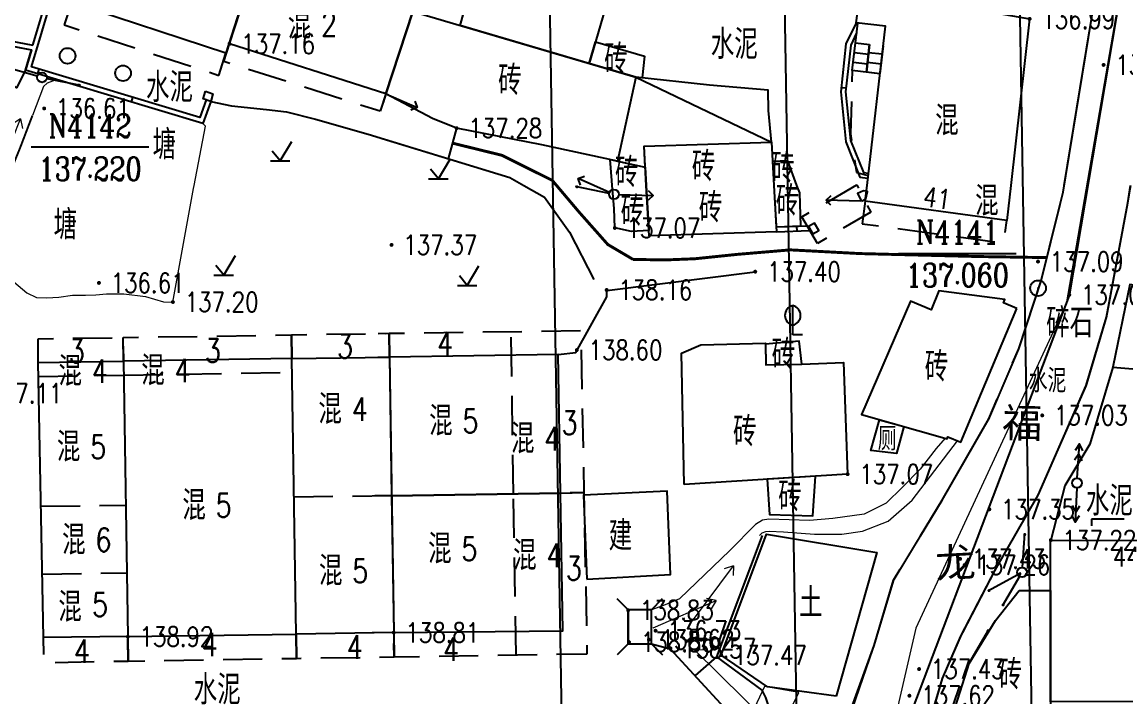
# Model space of a CAD drawing. Extents: x 529262 to 576451, y 2694391 to 2717535.
# Drawn here: x 566045.4 to 566101.8, y 2709976.4 to 2710010.9 of the extents above; entities that cross this region are included whole.
import ezdxf
from ezdxf.enums import TextEntityAlignment as Align
from ezdxf.xclip import XClip

# ---------------------------------------------------------------- set-up
doc = ezdxf.new("R2010")
doc.units = 0
doc.header["$XCLIPFRAME"] = 0
for name, pattern in [('X2', [10, 8, -2]), ('X3', [5, 4, -1]), ('X5', [3, 2, -1])]:
    doc.linetypes.add(name, pattern=pattern)
for name, color, linetype in [('a红线图', 1, 'Continuous'), ('DLDW', 8, 'Continuous'), ('DLSS', 4, 'Continuous'), ('DMTZ', 8, 'Continuous'), ('GCD', 8, 'Continuous'), ('GXYZ', 8, 'Continuous'), ('JMD', 8, 'Continuous'), ('KZD', 8, 'Continuous'), ('PP-COM', 7, 'Continuous'), ('RD-中线', 40, 'Continuous'), ('RD-红线', 7, 'Continuous'), ('ZBTZ', 8, 'Continuous'), ('ZJ', 7, 'Continuous'), ('污水管径标注_W10-', 202, 'Continuous')]:
    doc.layers.add(name, color=color, linetype=linetype)
doc.layers.add('SXSS', color=5, linetype='Continuous', lineweight=0)
doc.styles.add('HZ', font='rs.shx', dxfattribs={"width": 0.8, "bigfont": 'hztxt.shx'})
doc.styles.add('romanc', font='romanc.shx', dxfattribs={"width": 0.8})
doc.styles.add('等线体', font='simhei.ttf')
doc.linetypes.add('10421', pattern='A,2,[150,AAA.SHX,S=0.5,R=0,X=0,Y=0.5],1e-11', length=2)
doc.linetypes.add('10422', pattern='A,0.75,[150,AAA.SHX,S=0.5,R=0,X=0,Y=0.5],1.5,[177,AAA.SHX,S=1,R=0,X=0,Y=0.4],0.75', length=3)
doc.linetypes.add('1161', pattern='A,0,[149,AAA.SHX,S=0.15,R=0,X=0,Y=0],-1.6', length=1.6)
doc.linetypes.add('8462', pattern='A,2,[157,AAA.SHX,S=1,R=0,X=0,Y=0.5],1e-09', length=2)

# ---------------------------------------------------------------- blocks, each defined once
blk = doc.blocks.new('A$C19FD0107')
at = {"layer": 'RD-中线', "color": 8, "flags": 128}
blk.add_lwpolyline([(-4915.644, 15741.627), (-4910.447, 15430.529)], dxfattribs=at)
at = {"layer": 'RD-中线', "color": 8, "linetype": 'Continuous', "flags": 128}
for points in [[(-4490.734, 14139.438, 0), (-4490.29, 14139.417)], [(-3818.251, 14086.168, 0), (-3817.74, 14086.169)]]:
    blk.add_lwpolyline(points, format="xyb", dxfattribs=at)
at = {"layer": 'RD-红线', "color": 8, "flags": 128}
for points in [[(-4903.143, 15711.754), (-4903.139, 15711.5), (-4902.865, 15695.099), (-4898.449, 15430.729)], [(-4927.129, 15710.712), (-4927.125, 15710.469), (-4926.972, 15701.326), (-4922.446, 15430.328)]]:
    blk.add_lwpolyline(points, dxfattribs=at)
blk = doc.blocks.new('GC200')
at = {"linetype": 'Continuous', "const_width": 0.2, "flags": 128}
blk.add_lwpolyline([(-0.1, 0, 1), (0.1, 0, 1)], format="xyb", close=True, dxfattribs=at)
blk = doc.blocks.new('gc123')
at = {"color": 8}
for p, q in [((0, 0), (1.2, 2)), ((-1, 0), (1, 0)), ((0, 0), (-0.8, 1))]:
    blk.add_line(p, q, dxfattribs=at)
blk = doc.blocks.new('gc143')
for p, q in [((0, 0), (0, 3)), ((1, 0), (0, 0))]:
    blk.add_line(p, q)
for centre, start, end in [((0.225, 2), 102.68038, 257.31962), ((-0.225, 2), 282.68038, 77.31962)]:
    blk.add_arc(centre, 1.025, start, end)
blk = doc.blocks.new('gc086')
at = {"color": 8}
for p, q in [((0, 0), (7, 0)), ((7, 0), (6.18, 0.57)), ((7, 0), (6.18, -0.57))]:
    blk.add_line(p, q, dxfattribs=at)
blk = doc.blocks.new('gc117')
at = {"color": 8}
blk.add_circle((0, 0), 0.8, dxfattribs=at)
blk.add_point((0, 0), dxfattribs=at)
blk = doc.blocks.new('gc013b')
at = {"linetype": 'Continuous'}
blk.add_line((0.5, 0), (4, 0), dxfattribs=at)
at = {"linetype": 'Continuous', "flags": 128}
blk.add_lwpolyline([(3.5, 0.5), (4, 0), (3.5, -0.5)], dxfattribs=at)
blk = doc.blocks.new('gc013c')
at = {"linetype": 'Continuous'}
blk.add_line((0.5, 0), (4, 0), dxfattribs=at)
at = {"linetype": 'Continuous', "const_width": 0.15, "flags": 128}
blk.add_lwpolyline([(3.775, 0, 1), (3.925, 0, 1)], format="xyb", close=True, dxfattribs=at)
blk = doc.blocks.new('gc170')
at = {"color": 8, "linetype": 'Continuous'}
blk.add_circle((0, 0), 0.5, dxfattribs=at)
blk = doc.blocks.new('gc013a')
at = {"linetype": 'Continuous'}
blk.add_line((0.5, 0), (4, 0), dxfattribs=at)
at = {"linetype": 'Continuous', "flags": 128}
for points in [[(2.31, -0.4), (3, 0), (2.31, 0.4)], [(3.31, -0.4), (4, 0), (3.31, 0.4)]]:
    blk.add_lwpolyline(points, dxfattribs=at)
blk = doc.blocks.new('gc122')
at = {"color": 8}
blk.add_circle((0, 0), 0.8, dxfattribs=at)

msp = doc.modelspace()

# ---------------------------------------------------------------- linework, layer by layer
at = {"layer": 'a红线图', "color": 8, "linetype": 'Continuous', "lineweight": 0, "flags": 128}
msp.add_lwpolyline([(566002.192, 2710136.326), (566109.082, 2710133.706), (566102.533, 2710124.92), (566100.925, 2710114.792), (566103.162, 2710098.867), (566102.215, 2710078.564), (566102.717, 2710046.58), (566103.542, 2710024.38), (566098.749, 2709996.517), (566091.062, 2709979.95), (566088.689, 2709969.605), (566093.614, 2709951.357), (566100.107, 2709923.223), (566100.107, 2709923.223), (566100.107, 2709923.223), (566095.932, 2709922.206), (566095.932, 2709922.206), (566081.847, 2709912.554), (566085.668, 2709714.381)], dxfattribs=at)
msp.add_lwpolyline([(566002.192, 2710136.326), (566109.082, 2710133.706), (566102.533, 2710124.92), (566100.925, 2710114.792), (566103.162, 2710098.867), (566102.215, 2710078.564), (566102.717, 2710046.58), (566103.542, 2710024.38), (566098.749, 2709996.517), (566091.062, 2709979.95), (566088.689, 2709969.605), (566093.614, 2709951.357), (566100.107, 2709923.223), (566100.107, 2709923.223), (566100.107, 2709923.223), (566095.932, 2709922.206), (566095.932, 2709922.206), (566081.847, 2709912.554), (566085.668, 2709714.381)], dxfattribs=at)
at = {"layer": 'DLDW', "linetype": 'Continuous', "elevation": 138.09, "flags": 128}
msp.add_lwpolyline([(566045.587, 2710008.46), (566045.13, 2710007.55), (566044.176, 2710008.079), (566043.889, 2710008.313), (566043.749, 2710008.478), (566043.598, 2710008.789), (566043.398, 2710009.25), (566043.28, 2710009.53), (566043.177, 2710010.025), (566045.9, 2710009.505)], close=True, dxfattribs=at)
at = {"layer": 'DLDW', "color": 252, "linetype": 'Continuous', "flags": 128}
msp.add_lwpolyline([(566090.461, 2709990.245), (566090.074, 2709988.878), (566088.765, 2709989.03), (566089.209, 2709990.599)], close=True, dxfattribs=at)
at = {"layer": 'DLDW', "linetype": 'Continuous', "flags": 128}
msp.add_lwpolyline([(566090.461, 2709990.245), (566090.074, 2709988.878), (566088.765, 2709989.03), (566089.209, 2709990.599)], close=True, dxfattribs=at)
at = {"layer": 'DLSS', "linetype": 'Continuous'}
for p, q in [((566076.373, 2709980.887), (566075.805, 2709981.45)), ((566077.56, 2709980.891), (566078.124, 2709981.459)), ((566076.373, 2709979.145), (566076.373, 2709980.887)), ((566076.373, 2709979.145), (566075.807, 2709978.579)), ((566077.567, 2709979.145), (566078.133, 2709978.579))]:
    msp.add_line(p, q, dxfattribs=at)
at = {"layer": 'DLSS', "linetype": 'X2', "const_width": 0.1, "flags": 128}
msp.add_lwpolyline([(566098.638, 2710002.568), (566100.492, 2710013.889), (566101.336, 2710023.264), (566101.468, 2710027.013), (566101.604, 2710033.6), (566101.745, 2710038.016), (566101.578, 2710040.591), (566101.291, 2710041.579), (566100.866, 2710042.777)], dxfattribs=at)
at = {"layer": 'DLSS', "linetype": 'X2', "flags": 128}
for points in [[(566098.638, 2710002.568), (566100.492, 2710013.889), (566101.336, 2710023.264), (566101.468, 2710027.013), (566101.604, 2710033.6), (566101.745, 2710038.016), (566101.578, 2710040.591), (566101.291, 2710041.579), (566100.866, 2710042.777)], [(566092.726, 2709946.17), (566091.248, 2709952.181), (566090.861, 2709953.997), (566089.972, 2709956.975), (566089.221, 2709960.039), (566087.746, 2709965.071), (566087.068, 2709968.198), (566087.211, 2709971.34), (566087.736, 2709975.724), (566088.931, 2709979.064), (566089.931, 2709982.397), (566092.408, 2709986.492), (566094.797, 2709990.649), (566096.322, 2709994.22), (566097.461, 2709997.69), (566098.576, 2710002.192), (566098.638, 2710002.568)]]:
    msp.add_lwpolyline(points, dxfattribs=at)
at = {"layer": 'DLSS', "linetype": 'X3', "const_width": 0.15, "flags": 128}
for points in [[(566072.717, 2710002.568), (566072.497, 2710002.828), (566069.935, 2710004.108), (566067.403, 2710004.731)], [(566076.623, 2709998.791), (566075.335, 2709999.551), (566073.86, 2710001.217), (566072.717, 2710002.568)], [(566097.756, 2709998.883), (566094.29, 2709998.936), (566088.218, 2709999.088), (566084.659, 2709999.277), (566081.972, 2709999.05), (566079.776, 2709998.823), (566078.239, 2709998.762), (566076.623, 2709998.791), (566076.623, 2709998.791)]]:
    msp.add_lwpolyline(points, dxfattribs=at)
at = {"layer": 'DLSS', "linetype": 'X3', "flags": 128}
for points in [[(566072.717, 2710002.568), (566072.497, 2710002.828), (566069.935, 2710004.108), (566067.403, 2710004.731)], [(566076.623, 2709998.791), (566075.335, 2709999.551), (566073.86, 2710001.217), (566072.717, 2710002.568)], [(566097.756, 2709998.883), (566094.29, 2709998.936), (566088.218, 2709999.088), (566084.659, 2709999.277), (566081.972, 2709999.05), (566079.776, 2709998.823), (566078.239, 2709998.762), (566076.623, 2709998.791), (566076.623, 2709998.791)]]:
    msp.add_lwpolyline(points, dxfattribs=at)
at = {"layer": 'DLSS', "linetype": 'X2', "flags": 128}
msp.add_lwpolyline([(566098.638, 2710002.568, 0.1, 0.1, 0), (566098.576, 2710002.192, 0.1, 0.1, 0), (566097.461, 2709997.69, 0.1, 0.1, 0), (566096.322, 2709994.22, 0.1, 0.1, 0), (566094.797, 2709990.649, 0.1, 0.1, 0), (566092.408, 2709986.492, 0.1, 0.1, 0), (566089.931, 2709982.397, 0.1, 0.1, 0), (566088.931, 2709979.064, 0.1, 0.1, 0), (566087.474, 2709974.834, 0.1, 0.1, 0), (566086.535, 2709971.13, 0.1, 0.1, 0), (566086.268, 2709964.718, 0.1, 0.1, 0), (566086.946, 2709960.745, 0.1, 0.1, 0), (566092.039, 2709945.778, 0.1, 0.1, 0), (566092.955, 2709941.65, 0.1, 0.1, 0), (566094.026, 2709937.269, 0.1, 0.1, 0), (566095.22, 2709930.623, 0.1, 0.1, 0), (566095.514, 2709929.037, 0.1, 0.1, 0), (566095.616, 2709928.152, 0.1, 0.1, 0), (566094.7, 2709926.853, 0.1, 0.1, 0), (566093.073, 2709924.697, 0.1, 0.1, 0), (566089.807, 2709922.487, 0.1, 0.1, 0), (566086.22, 2709921.81, 0, 0, 0)], format="xyseb", dxfattribs=at)
at = {"layer": 'DLSS', "linetype": 'Continuous', "const_width": 0.1, "flags": 128}
msp.add_lwpolyline([(566096.001, 2709946.874), (566094.557, 2709953.592), (566094.177, 2709955.142), (566093.601, 2709957.099), (566091.976, 2709962.078), (566091.367, 2709964.323), (566091.037, 2709965.778), (566090.879, 2709967.181), (566090.965, 2709969.638), (566091.545, 2709973.903), (566092.009, 2709975.944), (566092.422, 2709977.377), (566093.367, 2709979.543), (566095.133, 2709982.948), (566097.307, 2709986.747), (566099.771, 2709992.352), (566100.802, 2709995.84), (566101.887, 2710001.683), (566102.036, 2710002.568)], dxfattribs=at)
at = {"layer": 'DLSS', "linetype": 'Continuous', "flags": 128}
msp.add_lwpolyline([(566096.001, 2709946.874), (566094.557, 2709953.592), (566094.177, 2709955.142), (566093.601, 2709957.099), (566091.976, 2709962.078), (566091.367, 2709964.323), (566091.037, 2709965.778), (566090.879, 2709967.181), (566090.965, 2709969.638), (566091.545, 2709973.903), (566092.009, 2709975.944), (566092.422, 2709977.377), (566093.367, 2709979.543), (566095.133, 2709982.948), (566097.307, 2709986.747), (566099.771, 2709992.352), (566100.802, 2709995.84), (566101.887, 2710001.683), (566102.036, 2710002.568)], dxfattribs=at)
msp.add_lwpolyline([(566076.373, 2709979.145), (566077.567, 2709979.145), (566077.56, 2709980.891), (566076.373, 2709980.887)], close=True, dxfattribs=at)
at = {"layer": 'DLSS', "linetype": '10422', "flags": 128}
msp.add_lwpolyline([(566077.567, 2709979.145), (566078.514, 2709978.894), (566081.28, 2709975.895), (566083.367, 2709973.273), (566083.535, 2709970.266), (566084.078, 2709970.082), (566083.728, 2709968.21), (566083.136, 2709967.099), (566083.419, 2709965.857), (566084.765, 2709963.104), (566090.842, 2709944.446), (566095.398, 2709928.102), (566094.313, 2709926.986), (566089.933, 2709922.729), (566086.215, 2709922.017)], dxfattribs=at)
at = {"layer": 'DMTZ', "linetype": '10422', "elevation": 138.603, "flags": 128}
msp.add_lwpolyline([(566072.792, 2709993.935), (566073.695, 2709994.03), (566075.287, 2709996.886), (566075.28, 2709997.194), (566082.864, 2709998.163)], dxfattribs=at)
msp.add_lwpolyline([(566072.792, 2709993.935), (566073.695, 2709994.03), (566075.287, 2709996.886), (566075.28, 2709997.194), (566082.864, 2709998.163)], dxfattribs=at)
at = {"layer": 'DMTZ', "linetype": '10422', "flags": 128}
for points in [[(566079.809, 2709977.522), (566080.895, 2709978.477), (566083.238, 2709984.675)], [(566083.215, 2709976.771), (566080.895, 2709978.477), (566083.238, 2709984.675)]]:
    msp.add_lwpolyline(points, dxfattribs=at)
at = {"layer": 'DMTZ', "linetype": '10421', "elevation": 137.672, "flags": 128}
msp.add_lwpolyline([(566091.029, 2709951.374), (566089.071, 2709959.034), (566088.38, 2709961.562), (566087.143, 2709964.556), (566086.211, 2709967.089), (566086.231, 2709967.81), (566086.556, 2709971.39), (566086.563, 2709971.857), (566086.332, 2709972.72), (566085.535, 2709973.516), (566084.484, 2709974.03), (566084.069, 2709974.409), (566083.409, 2709976.399), (566083.215, 2709976.771)], dxfattribs=at)
at = {"layer": 'JMD', "linetype": 'Continuous'}
for p, q in [((566087.819, 2710008.442), (566087.983, 2710009.862)), ((566087.819, 2710008.442), (566087.983, 2710009.862)), ((566087.983, 2710009.862), (566088.704, 2710009.779)), ((566087.983, 2710009.862), (566088.704, 2710009.779)), ((566088.704, 2710009.779), (566088.54, 2710008.359)), ((566088.54, 2710008.359), (566088.704, 2710009.779)), ((566088.54, 2710008.359), (566088.704, 2710009.779)), ((566088.704, 2710009.779), (566088.54, 2710008.359)), ((566088.54, 2710008.359), (566088.704, 2710009.779)), ((566088.54, 2710008.359), (566088.704, 2710009.779)), ((566089.399, 2710009.698), (566089.235, 2710008.279)), ((566089.399, 2710009.698), (566089.235, 2710008.279)), ((566087.925, 2710009.365), (566088.646, 2710009.282)), ((566087.925, 2710009.365), (566088.646, 2710009.282)), ((566089.35, 2710009.272), (566088.654, 2710009.349)), ((566089.35, 2710009.272), (566088.654, 2710009.349)), ((566046.216, 2710008.271, 137.929), (566046.288, 2710008.51, 137.929)), ((566087.868, 2710008.868), (566088.589, 2710008.785)), ((566087.868, 2710008.868), (566088.589, 2710008.785)), ((566089.235, 2710008.279), (566088.54, 2710008.359)), ((566089.235, 2710008.279), (566088.54, 2710008.359)), ((566089.293, 2710008.775), (566088.596, 2710008.848)), ((566089.293, 2710008.775), (566088.596, 2710008.848)), ((566076.765, 2710008.101, 136.981), (566083.692, 2710004.785, 136.981)), ((566076.765, 2710008.101, 136.981), (566083.692, 2710004.785, 136.981)), ((566087.252, 2710007.577, 136.808), (566087.5, 2710007.55, 136.808)), ((566087.252, 2710007.577, 136.808), (566087.5, 2710007.55, 136.808)), ((566051.005, 2710006.832, 137.929), (566051.077, 2710007.071, 137.929)), ((566085.001, 2710000.24, 136.981), (566084.992, 2710000.49, 136.981)), ((566085.001, 2710000.24, 136.981), (566084.992, 2710000.49, 136.981))]:
    msp.add_line(p, q, dxfattribs=at)
at = {"layer": 'JMD', "linetype": 'Continuous', "flags": 128}
for points, elevation in [([(566037.653, 2710031.73), (566037.426, 2710032.195), (566031.213, 2710028.369), (566031.078, 2710028.114), (566030.979, 2710027.849), (566030.919, 2710027.536), (566029.245, 2710012.682), (566045.9, 2710009.505)], 136.058), ([(566037.579, 2710031.312), (566037.322, 2710031.838), (566031.402, 2710028.192), (566031.307, 2710028.012), (566031.221, 2710027.781), (566031.166, 2710027.498), (566029.519, 2710012.884), (566045.972, 2710009.746)], 136.058), ([(566054.816, 2710006.94), (566054.502, 2710006.042), (566045.898, 2710008.628), (566046.995, 2710012.292), (566050.366, 2710024.349)], 137.929), ([(566045.972, 2710009.746), (566046.755, 2710012.361), (566050.128, 2710024.424)], 137.929), ([(566088.576, 2710002.568), (566089.516, 2710010.707), (566088.01, 2710010.881), (566088.263, 2710012.623), (566096.878, 2710011.08), (566095.918, 2710002.568)], 136.879), ([(566088.576, 2710002.568), (566089.516, 2710010.707), (566088.01, 2710010.881), (566088.263, 2710012.623), (566096.878, 2710011.08), (566095.918, 2710002.568)], 136.879), ([(566063.959, 2710011.92), (566065.38, 2710011.459), (566064, 2710007.258), (566063.864, 2710007.301)], 139.733), ([(566088.01, 2710010.881), (566087.495, 2710009.814), (566087.228, 2710007.355), (566087.483, 2710004.801), (566088.21, 2710002.992), (566088.62, 2710002.945)], 136.808), ([(566088.01, 2710010.881), (566087.495, 2710009.814), (566087.228, 2710007.355), (566087.483, 2710004.801), (566088.21, 2710002.992), (566088.62, 2710002.945)], 136.808), ([(566088.041, 2710010.372), (566087.739, 2710009.744), (566087.479, 2710007.354), (566087.728, 2710004.861), (566088.386, 2710003.223), (566088.648, 2710003.193)], 136.808), ([(566088.041, 2710010.372), (566087.739, 2710009.744), (566087.479, 2710007.354), (566087.728, 2710004.861), (566088.386, 2710003.223), (566088.648, 2710003.193)], 136.808), ([(566055.051, 2710006.852), (566054.659, 2710005.734), (566045.587, 2710008.46), (566045.9, 2710009.505)], 137.929), ([(566077.297, 2710002.568), (566077.186, 2710004.583), (566083.692, 2710004.785), (566083.813, 2710002.568)], 136.981), ([(566077.297, 2710002.568), (566077.186, 2710004.583), (566083.692, 2710004.785), (566083.813, 2710002.568)], 136.981), ([(566075.562, 2710002.568), (566075.542, 2710002.826), (566075.459, 2710003.893), (566075.994, 2710003.777), (566077.245, 2710003.506), (566077.297, 2710002.568)], 137.662), ([(566075.562, 2710002.568), (566075.542, 2710002.826), (566075.459, 2710003.893), (566075.994, 2710003.777), (566077.245, 2710003.506), (566077.297, 2710002.568)], 137.662), ([(566077.297, 2710002.568), (566077.423, 2710000.269), (566076.543, 2710000.221), (566075.691, 2710000.398), (566075.653, 2710001.394), (566075.562, 2710002.568)], 137.662), ([(566077.297, 2710002.568), (566077.423, 2710000.269), (566076.543, 2710000.221), (566075.691, 2710000.398), (566075.653, 2710001.394), (566075.562, 2710002.568)], 137.662), ([(566083.813, 2710002.568), (566083.943, 2710000.199), (566077.438, 2709999.997), (566077.297, 2710002.568)], 136.981), ([(566083.813, 2710002.568), (566083.943, 2710000.199), (566077.438, 2709999.997), (566077.297, 2710002.568)], 136.981), ([(566095.918, 2710002.568), (566095.716, 2710000.777), (566088.484, 2710001.765), (566088.576, 2710002.568)], 136.879), ([(566095.918, 2710002.568), (566095.716, 2710000.777), (566088.484, 2710001.765), (566088.576, 2710002.568)], 136.879), ([(566083.929, 2710000.449), (566085.628, 2710000.514), (566085.663, 2710000.515)], 136.981), ([(566083.929, 2710000.449), (566085.628, 2710000.514), (566085.663, 2710000.515)], 136.981), ([(566083.943, 2710000.199), (566085.638, 2710000.264), (566085.707, 2710000.267)], 136.981), ([(566083.943, 2710000.199), (566085.638, 2710000.264), (566085.707, 2710000.267)], 136.981), ([(566050.819, 2709979.513), (566059.418, 2709979.633), (566059.195, 2709993.721), (566050.597, 2709993.585)], 138.915), ([(566114.998, 2709976.206), (566097.944, 2709976.173), (566097.937, 2709984.428), (566114.998, 2709984.442)], 137.152), ([(566114.998, 2709976.206), (566097.944, 2709976.173), (566097.937, 2709984.428), (566114.998, 2709984.442)], 137.152)]:
    msp.add_lwpolyline(points, dxfattribs=dict(at, elevation=elevation))
for points, elevation in [([(566059.443, 2710020.606), (566055.833, 2710009.335), (566047.942, 2710011.915), (566051.608, 2710023.203)], 44.838), ([(566075.781, 2710013.598), (566074.374, 2710008.806), (566067.79, 2710010.748), (566069.748, 2710017.706), (566076.138, 2710015.907), (566075.597, 2710013.645)], 136.793), ([(566075.781, 2710013.598), (566074.374, 2710008.806), (566067.79, 2710010.748), (566069.748, 2710017.706), (566076.138, 2710015.907), (566075.597, 2710013.645)], 136.793), ([(566065.38, 2710011.459), (566064, 2710007.258), (566056.011, 2710009.806), (566057.39, 2710014.054)], 139.733), ([(566074.698, 2710009.908), (566077.205, 2710009.168), (566077.086, 2710008.066), (566076.765, 2710008.101), (566074.374, 2710008.806)], 136.68), ([(566074.698, 2710009.908), (566077.205, 2710009.168), (566077.086, 2710008.066), (566076.765, 2710008.101), (566074.374, 2710008.806)], 136.68), ([(566083.692, 2710004.785), (566083.543, 2710006.408), (566083.523, 2710007.441), (566080.521, 2710007.696), (566076.765, 2710008.101), (566075.837, 2710003.811), (566077.245, 2710003.506), (566077.186, 2710004.583)], 136.981), ([(566083.692, 2710004.785), (566083.543, 2710006.408), (566083.523, 2710007.441), (566080.521, 2710007.696), (566076.765, 2710008.101), (566075.837, 2710003.811), (566077.245, 2710003.506), (566077.186, 2710004.583)], 136.981), ([(566054.783, 2710007.392), (566055.165, 2710007.249), (566055.051, 2710006.852), (566054.669, 2710006.995)], 137.966), ([(566088.287, 2710001.773), (566088.511, 2710001.879), (566088.602, 2710002.253), (566088.397, 2710002.303), (566088.086, 2710002.156)], 136.904), ([(566088.287, 2710001.773), (566088.511, 2710001.879), (566088.602, 2710002.253), (566088.397, 2710002.303), (566088.086, 2710002.156)], 136.904), ([(566085.806, 2710000.101), (566086.109, 2710000.265), (566085.887, 2710000.636), (566085.584, 2710000.472)], 137.014), ([(566085.806, 2710000.101), (566086.109, 2710000.265), (566085.887, 2710000.636), (566085.584, 2710000.472)], 137.014), ([(566096.23, 2709996.277), (566095.539, 2709996.563), (566095.614, 2709996.743), (566092.249, 2709997.179), (566091.843, 2709996.211), (566090.796, 2709996.65), (566088.294, 2709990.859), (566092.662, 2709989.621), (566092.705, 2709989.725), (566093.37, 2709989.449)], 137.157), ([(566096.23, 2709996.277), (566095.539, 2709996.563), (566095.614, 2709996.743), (566092.249, 2709997.179), (566091.843, 2709996.211), (566090.796, 2709996.65), (566088.294, 2709990.859), (566092.662, 2709989.621), (566092.705, 2709989.725), (566093.37, 2709989.449)], 137.157), ([(566101.135, 2709993.285), (566103.399, 2709993.104), (566103.718, 2709997.094), (566103.77, 2709997.215), (566101.989, 2709997.511)], 137.028), ([(566101.135, 2709993.285), (566103.399, 2709993.104), (566103.718, 2709997.094), (566103.77, 2709997.215), (566101.989, 2709997.511)], 137.028), ([(566079.231, 2709987.285), (566079.094, 2709993.992), (566080.077, 2709994.433), (566083.382, 2709994.513), (566083.404, 2709993.405), (566085.239, 2709993.442), (566087.379, 2709993.518), (566087.58, 2709987.815)], 137.384), ([(566079.231, 2709987.285), (566079.094, 2709993.992), (566080.077, 2709994.433), (566083.382, 2709994.513), (566083.404, 2709993.405), (566085.239, 2709993.442), (566087.379, 2709993.518), (566087.58, 2709987.815)], 137.384), ([(566085.239, 2709993.442), (566085.114, 2709994.613), (566083.383, 2709994.465), (566083.404, 2709993.405)], 137.262), ([(566085.239, 2709993.442), (566085.114, 2709994.613), (566083.383, 2709994.465), (566083.404, 2709993.405)], 137.262), ([(566064.292, 2709986.714), (566072.917, 2709986.85), (566072.792, 2709993.935), (566064.181, 2709993.799)], 138.81), ([(566064.292, 2709986.714), (566072.917, 2709986.85), (566072.792, 2709993.935), (566064.181, 2709993.799)], 138.81), ([(566046.238, 2709993.516), (566050.597, 2709993.585), (566050.819, 2709979.513), (566046.509, 2709979.462)], 138.319), ([(566083.475, 2709987.554), (566083.589, 2709985.761), (566085.81, 2709985.694), (566085.939, 2709987.711)], 138.32), ([(566083.475, 2709987.554), (566083.589, 2709985.761), (566085.81, 2709985.694), (566085.939, 2709987.711)], 138.32), ([(566074.257, 2709982.448), (566078.544, 2709982.689), (566078.36, 2709986.953), (566074.098, 2709986.747)], 137.254), ([(566074.257, 2709982.448), (566078.544, 2709982.689), (566078.36, 2709986.953), (566074.098, 2709986.747)], 137.254), ([(566072.917, 2709986.85), (566064.292, 2709986.714), (566064.403, 2709979.722), (566073.042, 2709979.808)], 138.712), ([(566072.917, 2709986.85), (566064.292, 2709986.714), (566064.403, 2709979.722), (566073.042, 2709979.808)], 138.712), ([(566086.992, 2709976.469), (566083.49, 2709976.946), (566081.126, 2709978.568), (566083.44, 2709984.75), (566089.082, 2709983.811)], 137.409), ([(566086.992, 2709976.469), (566083.49, 2709976.946), (566081.126, 2709978.568), (566083.44, 2709984.75), (566089.082, 2709983.811)], 137.409), ([(566096.351, 2709981.866), (566097.939, 2709981.867), (566097.944, 2709976.173), (566097.936, 2709974.399), (566092.861, 2709975.195), (566093.782, 2709978.145), (566095.127, 2709980.338), (566096.351, 2709981.866)], 137.274), ([(566096.351, 2709981.866), (566097.939, 2709981.867), (566097.944, 2709976.173), (566097.936, 2709974.399), (566092.861, 2709975.195), (566093.782, 2709978.145), (566095.127, 2709980.338), (566096.351, 2709981.866)], 137.274)]:
    msp.add_lwpolyline(points, close=True, dxfattribs=dict(at, elevation=elevation))
at = {"layer": 'JMD', "linetype": 'X5', "flags": 128}
for points, elevation in [([(566047.942, 2710011.915), (566047.569, 2710010.775), (566055.46, 2710008.195), (566055.833, 2710009.335)], 44.838), ([(566064, 2710007.258), (566063.713, 2710006.359), (566055.724, 2710008.907), (566056.011, 2710009.806)], 137.473), ([(566064, 2710007.258), (566063.854, 2710006.801)], 137.473), ([(566087.992, 2710002.568), (566088.05, 2710002.602), (566088.067, 2710002.568)], 138.425), ([(566087.992, 2710002.568), (566088.05, 2710002.602), (566088.067, 2710002.568)], 138.425), ([(566088.484, 2710001.765), (566088.326, 2710000.614), (566095.558, 2709999.626), (566095.716, 2710000.777)], 136.879), ([(566088.484, 2710001.765), (566088.326, 2710000.614), (566095.558, 2709999.626), (566095.716, 2710000.777)], 136.879), ([(566046.238, 2709993.516), (566046.234, 2709994.73), (566050.577, 2709994.799), (566050.597, 2709993.585)], 138.319), ([(566050.597, 2709993.585), (566050.577, 2709994.799), (566059.176, 2709994.934), (566059.195, 2709993.721)], 138.319), ([(566059.195, 2709993.721), (566059.176, 2709994.934), (566064.161, 2709995.013), (566064.181, 2709993.799)], 138.319), ([(566063.611, 2709995.004), (566064.161, 2709995.013), (566064.181, 2709993.799)], 138.319), ([(566064.181, 2709993.799), (566064.161, 2709995.013), (566073.956, 2709995.156), (566074.113, 2709986.873), (566072.917, 2709986.85)], 138.319), ([(566064.181, 2709993.799), (566064.161, 2709995.013), (566073.956, 2709995.156), (566074.113, 2709986.873), (566072.917, 2709986.85)], 138.319), ([(566070.522, 2709986.812), (566070.391, 2709995.104)], 140.89), ([(566070.522, 2709986.812), (566070.391, 2709995.104)], 140.89), ([(566046.251, 2709992.812), (566050.608, 2709992.88)], 138.318), ([(566050.608, 2709992.88), (566059.206, 2709993.016)], 138.318), ([(566064.292, 2709986.714), (566059.307, 2709986.635)], 138.712), ([(566064.292, 2709986.714), (566063.44, 2709986.701)], 138.712), ([(566072.917, 2709986.85), (566074.113, 2709986.873), (566074.27, 2709978.621), (566064.422, 2709978.466), (566064.403, 2709979.722)], 138.319), ([(566072.917, 2709986.85), (566074.113, 2709986.873), (566074.27, 2709978.621), (566064.422, 2709978.466), (566064.403, 2709979.722)], 138.319), ([(566070.652, 2709978.564), (566070.522, 2709986.812)], 140.89), ([(566070.652, 2709978.564), (566070.522, 2709986.812)], 140.89), ([(566046.379, 2709986.172), (566050.712, 2709986.24)], 138.304), ([(566103.618, 2709984.432), (566103.617, 2709985.515), (566100.042, 2709985.515), (566100.043, 2709984.429)], 139.217), ([(566103.618, 2709984.432), (566103.617, 2709985.515), (566100.042, 2709985.515), (566100.043, 2709984.429)], 139.217), ([(566046.446, 2709982.713), (566050.767, 2709982.782)], 138.366), ([(566059.418, 2709979.633), (566059.437, 2709978.387), (566050.839, 2709978.251), (566050.819, 2709979.513)], 138.319), ([(566064.403, 2709979.722), (566064.422, 2709978.466), (566059.437, 2709978.387), (566059.418, 2709979.633)], 138.319), ([(566064.403, 2709979.722), (566064.422, 2709978.466), (566063.27, 2709978.447)], 138.319), ([(566050.819, 2709979.513), (566050.839, 2709978.251), (566046.534, 2709978.168), (566046.509, 2709979.462)], 138.319)]:
    msp.add_lwpolyline(points, dxfattribs=dict(at, elevation=elevation))
at = {"layer": 'JMD', "linetype": 'Continuous', "flags": 128}
for points in [[(566076.765, 2710008.101), (566075.837, 2710003.811), (566071.969, 2710004.647), (566067.614, 2710005.498), (566066.386, 2710005.988), (566064, 2710007.258), (566065.38, 2710011.459)], [(566076.765, 2710008.101), (566075.837, 2710003.811), (566071.969, 2710004.647), (566067.614, 2710005.498), (566066.386, 2710005.988), (566064, 2710007.258), (566065.38, 2710011.459)], [(566064.403, 2709979.722), (566059.418, 2709979.633), (566059.195, 2709993.721), (566064.181, 2709993.799), (566064.403, 2709979.722)]]:
    msp.add_lwpolyline(points, close=True, dxfattribs=at)
for points in [[(566087.983, 2710009.862), (566088.099, 2710010.871)], [(566087.983, 2710009.862), (566088.099, 2710010.871)], [(566084.995, 2710002.568), (566084.525, 2710003.829), (566083.746, 2710003.786), (566083.813, 2710002.568)], [(566084.995, 2710002.568), (566084.525, 2710003.829), (566083.746, 2710003.786), (566083.813, 2710002.568)], [(566083.813, 2710002.568), (566083.929, 2710000.449), (566085.2, 2710000.498), (566085.136, 2710002.192), (566084.995, 2710002.568)], [(566083.813, 2710002.568), (566083.929, 2710000.449), (566085.2, 2710000.498), (566085.136, 2710002.192), (566084.995, 2710002.568)], [(566063.586, 2709993.79), (566064.181, 2709993.799), (566064.403, 2709979.722), (566063.296, 2709979.702)]]:
    msp.add_lwpolyline(points, dxfattribs=at)
at = {"layer": 'JMD', "linetype": 'X5', "flags": 128}
msp.add_lwpolyline([(566089.235, 2710008.279), (566087.819, 2710008.442), (566087.727, 2710005.211), (566088.041, 2710003.227), (566088.636, 2710003.082)], dxfattribs=at)
msp.add_lwpolyline([(566089.235, 2710008.279), (566087.819, 2710008.442), (566087.727, 2710005.211), (566088.041, 2710003.227), (566088.636, 2710003.082)], dxfattribs=at)
at = {"layer": 'JMD', "linetype": 'X5', "elevation": 138.425, "flags": 128}
msp.add_lwpolyline([(566086.036, 2709999.611), (566085.246, 2710000.961), (566088.05, 2710002.602), (566088.76, 2710001.206)], close=True, dxfattribs=at)
msp.add_lwpolyline([(566086.036, 2709999.611), (566085.246, 2710000.961), (566088.05, 2710002.602), (566088.76, 2710001.206)], close=True, dxfattribs=at)
at = {"layer": 'KZD', "linetype": 'Continuous'}
for p, q in [((566051.89, 2710004.519, 137.22), (566045.89, 2710004.519, 137.22)), ((566096.188, 2709999.083, 137.06), (566090.188, 2709999.083, 137.06)), ((566096.188, 2709999.083, 137.06), (566090.188, 2709999.083, 137.06))]:
    msp.add_line(p, q, dxfattribs=at)
at = {"layer": 'SXSS', "color": 8, "linetype": 'X5'}
for p, q in [((566077.56, 2709980.891), (566076.373, 2709980.887)), ((566076.373, 2709979.145), (566077.567, 2709979.145))]:
    msp.add_line(p, q, dxfattribs=at)
at = {"layer": 'SXSS', "color": 8, "linetype": 'Continuous'}
msp.add_line((566077.567, 2709979.145), (566077.56, 2709980.891), dxfattribs=at)
at = {"layer": 'SXSS', "color": 8, "linetype": '10421', "elevation": 137.051, "flags": 128}
for points in [[(566047.238, 2710007.964), (566046.974, 2710007.896), (566046.693, 2710007.793), (566046.511, 2710007.632), (566045.946, 2710006.138)], [(566054.209, 2710002.568), (566054.795, 2710005.605), (566054.659, 2710005.734)], [(566043.504, 2710000.155), (566043.543, 2709999.778), (566043.714, 2709999.308), (566043.842, 2709999.103), (566043.99, 2709998.936), (566044.781, 2709997.83), (566045.67, 2709997.082), (566046.155, 2709996.84), (566046.676, 2709996.823), (566047.298, 2709996.864), (566048.001, 2709996.957), (566048.656, 2709996.957), (566049.179, 2709996.982), (566049.734, 2709997.028), (566050.624, 2709997.032), (566051.725, 2709996.887), (566052.638, 2709996.63), (566053.122, 2709996.613), (566054.18, 2710002.414), (566054.209, 2710002.568)]]:
    msp.add_lwpolyline(points, dxfattribs=at)
at = {"layer": 'SXSS', "color": 8, "linetype": '8462', "const_width": 0.1, "flags": 128}
msp.add_lwpolyline([(566045.946, 2710006.138), (566045.309, 2710004.467), (566044.718, 2710003.024), (566044.318, 2710002.568)], dxfattribs=at)
at = {"layer": 'SXSS', "color": 8, "linetype": 'Continuous', "flags": 128}
for points, elevation in [([(566092.562, 2709989.649), (566092.099, 2709989.125), (566091.292, 2709988.067), (566090.393, 2709987.149), (566089.552, 2709986.339), (566088.421, 2709985.778), (566086.823, 2709985.555), (566085.633, 2709985.447), (566083.552, 2709985.52), (566083.227, 2709985.461), (566082.883, 2709985.249), (566081.56, 2709983.907), (566079, 2709981.44), (566078.181, 2709981.096), (566077.56, 2709980.891)], 137.157), ([(566083.08, 2709984.676), (566083.212, 2709984.824), (566083.404, 2709984.887), (566083.577, 2709984.899), (566084.301, 2709984.867), (566085.891, 2709984.758), (566087.28, 2709984.746), (566088.337, 2709984.905), (566089.652, 2709985.421), (566090.884, 2709986.492), (566093.19, 2709989.524)], 137.672), ([(566083.08, 2709984.676), (566083.212, 2709984.824), (566083.404, 2709984.887), (566083.577, 2709984.899), (566084.301, 2709984.867), (566085.891, 2709984.758), (566087.28, 2709984.746), (566088.337, 2709984.905), (566089.652, 2709985.421), (566090.884, 2709986.492), (566093.19, 2709989.524)], 137.672)]:
    msp.add_lwpolyline(points, dxfattribs=dict(at, elevation=elevation))
msp.add_lwpolyline([(566089.142, 2709952.558), (566088.709, 2709953.615), (566085.286, 2709964.079), (566083.6, 2709975.055), (566079.746, 2709978.858), (566080.299, 2709978.835)], dxfattribs=at)
msp.add_lwpolyline([(566083.421, 2709973.244), (566085.096, 2709976.65), (566083.344, 2709976.973), (566082.298, 2709974.747)], close=True, dxfattribs=at)
at = {"layer": 'ZBTZ', "linetype": '1161', "elevation": 137.929, "flags": 128}
for points in [[(566055.051, 2710006.852), (566056.107, 2710006.646), (566057.904, 2710006.448), (566058.921, 2710006.325), (566060.401, 2710005.964), (566063.089, 2710005.186), (566070.338, 2710002.974), (566071.045, 2710002.568)], [(566063.816, 2710004.964), (566070.338, 2710002.974), (566071.045, 2710002.568)], [(566071.045, 2710002.568), (566072.094, 2710001.966), (566073.384, 2710000.175), (566074.62, 2709997.769)], [(566071.045, 2710002.568), (566072.094, 2710001.966), (566073.384, 2710000.175), (566074.62, 2709997.769)]]:
    msp.add_lwpolyline(points, dxfattribs=at)
at = {"layer": 'ZBTZ', "linetype": '1161', "flags": 128}
for points in [[(566067.614, 2710005.498), (566067.184, 2710003.936)], [(566067.614, 2710005.498), (566067.184, 2710003.936)], [(566101.135, 2709993.285), (566099.947, 2709989.357), (566098.679, 2709987.218), (566097.959, 2709984.444)], [(566101.135, 2709993.285), (566099.947, 2709989.357), (566098.679, 2709987.218), (566097.959, 2709984.444)]]:
    msp.add_lwpolyline(points, dxfattribs=at)
at = {"layer": '污水管径标注_W10-'}
msp.add_lwpolyline([(566082.627, 2709872.113), (566082.241, 2709892.11), (566081.856, 2709912.106), (566081.74, 2709918.105), (566095.226, 2709921.863), (566100.043, 2709923.205), (566096.477, 2709937.775), (566091.724, 2709957.202), (566088.634, 2709969.83), (566091.115, 2709976.375), (566098.912, 2709996.947), (566101.908, 2710014.696), (566103.738, 2710025.543), (566103.302, 2710034.532), (566102.72, 2710046.518), (566102.787, 2710054.518), (566102.956, 2710074.517), (566103.125, 2710094.516), (566103.146, 2710098.516), (566100.983, 2710114.368), (566102.582, 2710125.251)], dxfattribs=at)

# ---------------------------------------------------------------- block references
at = {"layer": 'GCD', "linetype": 'Continuous'}
ref = msp.add_blockref('GC200', (566096.878, 2710011.08, 136.99), dxfattribs=dict(at, xscale=0.5, yscale=0.5, zscale=0.5))
ref.add_attrib('height', '136.99', dxfattribs={"linetype": 'Continuous', "height": 1, "style": 'HZ', "width": 0.8}).set_placement((566097.478, 2710011.08, 136.99), align=Align.MIDDLE_LEFT)
ref = msp.add_blockref('GC200', (566056.011, 2710009.806, 137.156), dxfattribs=dict(at, xscale=0.5, yscale=0.5, zscale=0.5))
ref.add_attrib('height', '137.16', dxfattribs={"linetype": 'Continuous', "height": 1, "style": 'HZ', "width": 0.8}).set_placement((566056.611, 2710009.806, 137.156), align=Align.MIDDLE_LEFT)
ref = msp.add_blockref('GC200', (566100.657, 2710008.729, 136.951), dxfattribs=dict(at, xscale=0.5, yscale=0.5, zscale=0.5))
ref.add_attrib('height', '136.95', dxfattribs={"linetype": 'Continuous', "height": 1, "style": 'HZ', "width": 0.8}).set_placement((566101.257, 2710008.729, 136.951), align=Align.MIDDLE_LEFT)
ref = msp.add_blockref('GC200', (566046.549, 2710006.504, 136.61), dxfattribs=dict(at, xscale=0.5, yscale=0.5, zscale=0.5))
ref.add_attrib('height', '136.61', dxfattribs={"linetype": 'Continuous', "height": 1, "style": 'HZ', "width": 0.8}).set_placement((566047.149, 2710006.504, 136.61), align=Align.MIDDLE_LEFT)
ref = msp.add_blockref('GC200', (566067.614, 2710005.498, 137.277), dxfattribs=dict(at, xscale=0.5, yscale=0.5, zscale=0.5))
ref.add_attrib('height', '137.28', dxfattribs={"linetype": 'Continuous', "height": 1, "style": 'HZ', "width": 0.8}).set_placement((566068.214, 2710005.498, 137.277), align=Align.MIDDLE_LEFT)
ref = msp.add_blockref('GC200', (566075.691, 2710000.398, 137.074), dxfattribs=dict(at, xscale=0.5, yscale=0.5, zscale=0.5))
ref.add_attrib('height', '137.07', dxfattribs={"linetype": 'Continuous', "height": 1, "style": 'HZ', "width": 0.8}).set_placement((566076.291, 2710000.398, 137.074), align=Align.MIDDLE_LEFT)
ref = msp.add_blockref('GC200', (566064.289, 2709999.532, 137.368), dxfattribs=dict(at, xscale=0.5, yscale=0.5, zscale=0.5))
ref.add_attrib('height', '137.37', dxfattribs={"linetype": 'Continuous', "height": 1, "style": 'HZ', "width": 0.8}).set_placement((566064.889, 2709999.532, 137.368), align=Align.MIDDLE_LEFT)
ref = msp.add_blockref('GC200', (566097.305, 2709998.679, 137.093), dxfattribs=dict(at, xscale=0.5, yscale=0.5, zscale=0.5))
ref.add_attrib('height', '137.09', dxfattribs={"linetype": 'Continuous', "height": 1, "style": 'HZ', "width": 0.8}).set_placement((566097.905, 2709998.679, 137.093), align=Align.MIDDLE_LEFT)
ref = msp.add_blockref('GC200', (566082.864, 2709998.163, 137.396), dxfattribs=dict(at, xscale=0.5, yscale=0.5, zscale=0.5))
ref.add_attrib('height', '137.40', dxfattribs={"linetype": 'Continuous', "height": 1, "style": 'HZ', "width": 0.8}).set_placement((566083.464, 2709998.163, 137.396), align=Align.MIDDLE_LEFT)
ref = msp.add_blockref('GC200', (566049.345, 2709997.59, 136.607), dxfattribs=dict(at, xscale=0.5, yscale=0.5, zscale=0.5))
ref.add_attrib('height', '136.61', dxfattribs={"linetype": 'Continuous', "height": 1, "style": 'HZ', "width": 0.8}).set_placement((566049.945, 2709997.59, 136.607), align=Align.MIDDLE_LEFT)
ref = msp.add_blockref('GC200', (566075.274, 2709997.228, 138.16), dxfattribs=dict(at, xscale=0.5, yscale=0.5))
ref.add_attrib('height', '138.16', dxfattribs={"linetype": 'Continuous', "height": 1, "style": 'HZ', "width": 0.8}).set_placement((566075.874, 2709997.228, 138.16), align=Align.MIDDLE_LEFT)
ref = msp.add_blockref('GC200', (566053.122, 2709996.613, 137.201), dxfattribs=dict(at, xscale=0.5, yscale=0.5, zscale=0.5))
ref.add_attrib('height', '137.20', dxfattribs={"linetype": 'Continuous', "height": 1, "style": 'HZ', "width": 0.8}).set_placement((566053.722, 2709996.613, 137.201), align=Align.MIDDLE_LEFT)
ref = msp.add_blockref('GC200', (566098.904, 2709996.98, 137.08), dxfattribs=dict(at, xscale=0.5, yscale=0.5, zscale=0.5))
ref.add_attrib('height', '137.08', dxfattribs={"linetype": 'Continuous', "height": 1, "style": 'HZ', "width": 0.8}).set_placement((566099.504, 2709996.98, 137.08), align=Align.MIDDLE_LEFT)
ref = msp.add_blockref('GC200', (566073.752, 2709994.16, 138.603), dxfattribs=dict(at, xscale=0.5, yscale=0.5, zscale=0.5))
ref.add_attrib('height', '138.60', dxfattribs={"linetype": 'Continuous', "height": 1, "style": 'HZ', "width": 0.8}).set_placement((566074.352, 2709994.16, 138.603), align=Align.MIDDLE_LEFT)
ref = msp.add_blockref('GC200', (566043.098, 2709991.945, 137.112), dxfattribs=dict(at, xscale=0.5, yscale=0.5))
ref.add_attrib('height', '137.11', dxfattribs={"linetype": 'Continuous', "height": 1, "style": 'HZ', "width": 0.8}).set_placement((566043.698, 2709991.945, 137.112), align=Align.MIDDLE_LEFT)
ref = msp.add_blockref('GC200', (566097.522, 2709990.819, 137.03), dxfattribs=dict(at, xscale=0.5, yscale=0.5, zscale=0.5))
ref.add_attrib('height', '137.03', dxfattribs={"linetype": 'Continuous', "height": 1, "style": 'HZ', "width": 0.8}).set_placement((566098.122, 2709990.819, 137.03), align=Align.MIDDLE_LEFT)
ref = msp.add_blockref('GC200', (566087.58, 2709987.815, 137.068), dxfattribs=dict(at, xscale=0.5, yscale=0.5, zscale=0.5))
ref.add_attrib('height', '137.07', dxfattribs={"linetype": 'Continuous', "height": 1, "style": 'HZ', "width": 0.8}).set_placement((566088.18, 2709987.815, 137.068), align=Align.MIDDLE_LEFT)
ref = msp.add_blockref('GC200', (566094.82, 2709986.02, 137.347), dxfattribs=dict(at, xscale=0.5, yscale=0.5, zscale=0.5))
ref.add_attrib('height', '137.35', dxfattribs={"linetype": 'Continuous', "height": 1, "style": 'HZ', "width": 0.8}).set_placement((566095.42, 2709986.02, 137.347), align=Align.MIDDLE_LEFT)
ref = msp.add_blockref('GC200', (566097.959, 2709984.444, 137.223), dxfattribs=dict(at, xscale=0.5, yscale=0.5, zscale=0.5))
ref.add_attrib('height', '137.22', dxfattribs={"linetype": 'Continuous', "height": 1, "style": 'HZ', "width": 0.8}).set_placement((566098.559, 2709984.444, 137.223), align=Align.MIDDLE_LEFT)
ref = msp.add_blockref('GC200', (566093.327, 2709983.487, 137.427), dxfattribs=dict(at, xscale=0.5, yscale=0.5, zscale=0.5))
ref.add_attrib('height', '137.43', dxfattribs={"linetype": 'Continuous', "height": 1, "style": 'HZ', "width": 0.8}).set_placement((566093.927, 2709983.487, 137.427), align=Align.MIDDLE_LEFT)
ref = msp.add_blockref('GC200', (566093.327, 2709983.487, 137.427), dxfattribs=dict(at, xscale=0.5, yscale=0.5, zscale=0.5))
ref.add_attrib('height', '137.43', dxfattribs={"linetype": 'Continuous', "height": 1, "style": 'HZ', "width": 0.8}).set_placement((566093.927, 2709983.487, 137.427), align=Align.MIDDLE_LEFT)
ref = msp.add_blockref('GC200', (566093.556, 2709983.17, 137.256), dxfattribs=dict(at, xscale=0.5, yscale=0.5, zscale=0.5))
ref.add_attrib('height', '137.26', dxfattribs={"linetype": 'Continuous', "height": 1, "style": 'HZ', "width": 0.8}).set_placement((566094.156, 2709983.17, 137.256), align=Align.MIDDLE_LEFT)
ref = msp.add_blockref('GC200', (566076.375, 2709980.864, 138.83), dxfattribs=dict(at, xscale=0.5, yscale=0.5, zscale=0.5))
ref.add_attrib('height', '138.83', dxfattribs={"linetype": 'Continuous', "height": 1, "style": 'HZ', "width": 0.8}).set_placement((566076.975, 2709980.864, 138.83), align=Align.MIDDLE_LEFT)
ref = msp.add_blockref('GC200', (566064.403, 2709979.722, 138.81), dxfattribs=dict(at, xscale=0.5, yscale=0.5))
ref.add_attrib('height', '138.81', dxfattribs={"linetype": 'Continuous', "height": 1, "style": 'HZ', "width": 0.8}).set_placement((566065.003, 2709979.722, 138.81), align=Align.MIDDLE_LEFT)
ref = msp.add_blockref('GC200', (566077.773, 2709979.814, 136.73), dxfattribs=dict(at, xscale=0.5, yscale=0.5, zscale=0.5))
ref.add_attrib('height', '136.73', dxfattribs={"linetype": 'Continuous', "height": 1, "style": 'HZ', "width": 0.8}).set_placement((566078.373, 2709979.814, 136.73), align=Align.MIDDLE_LEFT)
ref = msp.add_blockref('GC200', (566050.819, 2709979.513, 138.915), dxfattribs=dict(at, xscale=0.5, yscale=0.5))
ref.add_attrib('height', '138.92', dxfattribs={"linetype": 'Continuous', "height": 1, "style": 'HZ', "width": 0.8}).set_placement((566051.419, 2709979.513, 138.915), align=Align.MIDDLE_LEFT)
ref = msp.add_blockref('GC200', (566076.414, 2709979.237, 138.858), dxfattribs=dict(at, xscale=0.5, yscale=0.5, zscale=0.5))
ref.add_attrib('height', '138.86', dxfattribs={"linetype": 'Continuous', "height": 1, "style": 'HZ', "width": 0.8}).set_placement((566077.014, 2709979.237, 138.858), align=Align.MIDDLE_LEFT)
ref = msp.add_blockref('GC200', (566077.429, 2709979.359, 138.624), dxfattribs=dict(at, xscale=0.5, yscale=0.5, zscale=0.5))
ref.add_attrib('height', '138.62', dxfattribs={"linetype": 'Continuous', "height": 1, "style": 'HZ', "width": 0.8}).set_placement((566078.029, 2709979.359, 138.624), align=Align.MIDDLE_LEFT)
ref = msp.add_blockref('GC200', (566078.536, 2709978.912, 138.574), dxfattribs=dict(at, xscale=0.5, yscale=0.5, zscale=0.5))
ref.add_attrib('height', '138.57', dxfattribs={"linetype": 'Continuous', "height": 1, "style": 'HZ', "width": 0.8}).set_placement((566079.136, 2709978.912, 138.574), align=Align.MIDDLE_LEFT)
ref = msp.add_blockref('GC200', (566081.126, 2709978.568, 137.474), dxfattribs=dict(at, xscale=0.5, yscale=0.5, zscale=0.5))
ref.add_attrib('height', '137.47', dxfattribs={"linetype": 'Continuous', "height": 1, "style": 'HZ', "width": 0.8}).set_placement((566081.726, 2709978.568, 137.474), align=Align.MIDDLE_LEFT)
ref = msp.add_blockref('GC200', (566091.232, 2709977.856, 137.427), dxfattribs=dict(at, xscale=0.5, yscale=0.5, zscale=0.5))
ref.add_attrib('height', '137.43', dxfattribs={"linetype": 'Continuous', "height": 1, "style": 'HZ', "width": 0.8}).set_placement((566091.832, 2709977.856, 137.427), align=Align.MIDDLE_LEFT)
ref = msp.add_blockref('GC200', (566090.738, 2709976.494, 137.62), dxfattribs=dict(at, xscale=0.5, yscale=0.5, zscale=0.5))
ref.add_attrib('height', '137.62', dxfattribs={"linetype": 'Continuous', "height": 1, "style": 'HZ', "width": 0.8}).set_placement((566091.338, 2709976.494, 137.62), align=Align.MIDDLE_LEFT)
at = {"layer": 'GXYZ', "linetype": 'Continuous'}
for name, p, xscale, yscale, zscale, rotation in [('gc013c', (566046.438, 2710008.088, 137.187), 0.4999999999763338, 0.4999999999763338, 0.4999999999763338, 164.4082058088638), ('gc013c', (566046.438, 2710008.088, 137.187), 0.5000000000311119, 0.5000000000311119, 0.5000000000311119, 348.4364029406949), ('gc013b', (566063.771, 2710007.359, 137.473), 0.5000000000136029, 0.5000000000136029, 0.5000000000136029, 336.1590579935378), ('gc013b', (566075.645, 2710002.112, 137.092), 0.5000000000136029, 0.5000000000136029, 0.5000000000136029, 156.1590579935378), ('gc013c', (566075.645, 2710002.112), 0.5000000000311119, 0.5000000000311119, 0.5000000000311119, 168.4364029406949), ('gc013b', (566075.645, 2710002.112), 0.500000000051995, 0.500000000051995, 0.500000000051995, 358.4518423067886), ('gc013b', (566088.484, 2710001.765), 0.500000000051995, 0.500000000051995, 0.500000000051995, 178.4518423067887), ('gc013a', (566099.295, 2709987.364), 0.5000000000765231, 0.5000000000765231, 0.5000000000765231, 86.42232263816989), ('gc013a', (566099.295, 2709987.364), 0.5000000000319583, 0.5000000000319583, 0.5000000000319583, 267.5460057736663), ('gc013c', (566096.489, 2709982.799), 0.4999999998790529, 0.4999999998790529, 0.4999999998790529, 85.88042086277179), ('gc013c', (566096.489, 2709982.799), 0.5000000000938221, 0.5000000000938221, 0.5000000000938221, 208.945864553653), ('gc013c', (566096.489, 2709982.799), 0.5000000001319067, 0.5000000001319067, 0.5000000001319067, 239.8155684169571), ('gc013c', (566093.782, 2709978.145), 0.5000000001319067, 0.5000000001319067, 0.5000000001319067, 59.81556841695706)]:
    msp.add_blockref(name, p, dxfattribs=dict(at, xscale=xscale, yscale=yscale, zscale=zscale, rotation=rotation))
at = {"layer": 'GXYZ', "linetype": 'Continuous', "xscale": 0.5, "yscale": 0.5, "zscale": 0.5}
for p in [(566046.438, 2710008.088, 137.187), (566075.645, 2710002.112, 137.092), (566099.295, 2709987.364), (566096.489, 2709982.799)]:
    msp.add_blockref('gc170', p, dxfattribs=at)
at = {"layer": 'KZD', "linetype": 'Continuous', "xscale": 0.5, "yscale": 0.5, "zscale": 0.5}
msp.add_blockref('gc117', (566097.311, 2709997.32, 137.06), dxfattribs=at)
msp.add_blockref('gc117', (566097.311, 2709997.32, 137.06), dxfattribs=at)
at = {"layer": 'PP-COM'}
ref = msp.add_blockref('A$C19FD0107', (570997.993, 2694390.603), dxfattribs=at)
XClip(ref).set_block_clipping_path([(-9366.4383134884, 14428.6043910822), (-3328.4480743363, 17452.7484863754)])
at = {"layer": 'SXSS', "color": 8, "linetype": 'Continuous'}
for p, xscale, yscale, zscale, rotation in [((566044.042, 2710002.717), 0.4999999999391069, 0.4999999999391069, 0.4999999999391069, 68.40578832365269), ((566079.664, 2709980.323), 0.5000000000397425, 0.5000000000397425, 0.5000000000397425, 53.51431000174679), ((566077.659, 2709979.963), 0.5000000000384959, 0.5000000000384959, 0.5000000000384959, 23.57662021133737)]:
    msp.add_blockref('gc086', p, dxfattribs=dict(at, xscale=xscale, yscale=yscale, zscale=zscale, rotation=rotation))
at = {"layer": 'ZBTZ', "linetype": 'Continuous', "xscale": 0.5, "yscale": 0.5, "zscale": 0.5}
for name, p in [('gc122', (566047.742, 2710009.193)), ('gc122', (566050.575, 2710008.305)), ('gc123', (566058.599, 2710003.823)), ('gc123', (566066.681, 2710002.908)), ('gc123', (566066.681, 2710002.908)), ('gc123', (566055.715, 2709997.986)), ('gc123', (566068.153, 2709997.455)), ('gc123', (566068.153, 2709997.455)), ('gc143', (566084.78, 2709994.928)), ('gc143', (566084.78, 2709994.928))]:
    msp.add_blockref(name, p, dxfattribs=at)

# ---------------------------------------------------------------- texts
at = {"layer": 'DLDW', "color": 252, "linetype": 'Continuous', "style": 'HZ', "width": 0.8}
msp.add_text('厕', height=1.2, dxfattribs=at).set_placement((566089.601, 2709989.655), align=Align.MIDDLE)
at = {"layer": 'DLDW', "linetype": 'Continuous', "style": 'HZ', "width": 0.8}
msp.add_text('厕', height=1.2, dxfattribs=at).set_placement((566089.601, 2709989.655), align=Align.MIDDLE)
at = {"layer": 'JMD', "linetype": 'Continuous', "style": 'HZ', "width": 0.8}
for s, p in [('混', (566060.187, 2710010.802)), ('砖', (566076.347, 2710009.029)), ('砖', (566076.347, 2710009.029)), ('砖', (566070.931, 2710007.948)), ('砖', (566070.931, 2710007.948)), ('混', (566093.252, 2710005.885, -135.516)), ('混', (566093.252, 2710005.885, -135.516)), ('砖', (566080.823, 2710003.542)), ('砖', (566080.823, 2710003.542)), ('砖', (566084.882, 2710003.471)), ('砖', (566084.882, 2710003.471)), ('砖', (566076.899, 2710003.237)), ('砖', (566076.899, 2710003.237)), ('砖', (566085.109, 2710001.787)), ('砖', (566085.109, 2710001.787)), ('砖', (566077.191, 2710001.262)), ('砖', (566077.191, 2710001.262)), ('砖', (566081.179, 2710001.437)), ('砖', (566081.179, 2710001.437)), ('混', (566095.293, 2710001.773, -135.516)), ('混', (566095.293, 2710001.773, -135.516)), ('砖', (566084.903, 2709993.94)), ('砖', (566084.903, 2709993.94)), ('混', (566048.48, 2709993.076)), ('混', (566052.704, 2709993.11)), ('砖', (566092.719, 2709993.307)), ('砖', (566092.719, 2709993.307)), ('混', (566061.752, 2709991.134)), ('混', (566067.409, 2709990.534)), ('混', (566067.409, 2709990.534)), ('砖', (566082.929, 2709989.994)), ('砖', (566082.929, 2709989.994)), ('混', (566071.587, 2709989.631)), ('混', (566071.587, 2709989.631)), ('混', (566048.395, 2709989.212)), ('砖', (566085.24, 2709986.678)), ('砖', (566085.24, 2709986.678)), ('混', (566054.803, 2709986.224)), ('混', (566048.662, 2709984.455)), ('混', (566067.355, 2709983.999)), ('混', (566067.355, 2709983.999)), ('混', (566071.7, 2709983.665)), ('混', (566071.7, 2709983.665)), ('混', (566061.781, 2709982.875)), ('混', (566048.468, 2709981.027)), ('砖', (566096.484, 2709977.575)), ('砖', (566096.484, 2709977.575))]:
    msp.add_text(s, height=1.5, dxfattribs=at).set_placement(p, align=Align.MIDDLE_RIGHT)
for s, p in [('2', (566060.687, 2710010.802)), ('3', (566061.502, 2709994.352)), ('4', (566066.616, 2709994.482)), ('4', (566066.616, 2709994.482)), ('3', (566047.798, 2709994.111)), ('3', (566054.752, 2709994.136, 138.318)), ('4', (566048.98, 2709993.076)), ('4', (566053.204, 2709993.11)), ('4', (566062.252, 2709991.134)), ('5', (566067.909, 2709990.534)), ('5', (566067.909, 2709990.534)), ('3', (566072.967, 2709990.44)), ('3', (566072.967, 2709990.44)), ('5', (566048.895, 2709989.212)), ('4', (566072.087, 2709989.631)), ('4', (566072.087, 2709989.631)), ('5', (566055.303, 2709986.224)), ('6', (566049.162, 2709984.455)), ('5', (566067.855, 2709983.999)), ('5', (566067.855, 2709983.999)), ('4', (566072.2, 2709983.665)), ('4', (566072.2, 2709983.665)), ('3', (566073.188, 2709983.002)), ('3', (566073.188, 2709983.002)), ('5', (566062.281, 2709982.875)), ('5', (566048.992, 2709981.149)), ('4', (566054.591, 2709979.113)), ('4', (566061.998, 2709978.98)), ('4', (566048.066, 2709978.766)), ('4', (566066.915, 2709978.874)), ('4', (566066.915, 2709978.874))]:
    msp.add_text(s, height=1.2, dxfattribs=at).set_placement(p, align=Align.MIDDLE_LEFT)
msp.add_text('建', height=1.5, dxfattribs=at).set_placement((566075.978, 2709984.74), align=Align.MIDDLE)
msp.add_text('建', height=1.5, dxfattribs=at).set_placement((566075.978, 2709984.74), align=Align.MIDDLE)
at = {"layer": 'KZD', "linetype": 'Continuous', "style": 'romanc', "width": 0.8}
for s, p in [('N4142', (566048.89, 2710005.619)), ('137.220', (566048.89, 2710003.419)), ('N4141', (566093.188, 2710000.183)), ('N4141', (566093.188, 2710000.183)), ('137.060', (566093.188, 2709997.983)), ('137.060', (566093.188, 2709997.983))]:
    msp.add_text(s, height=1.2, dxfattribs=at).set_placement(p, align=Align.MIDDLE)
at = {"layer": 'SXSS', "color": 8, "linetype": '10421', "style": 'HZ', "width": 0.8}
for p in [(566052.688, 2710004.735), (566047.63, 2710000.643)]:
    msp.add_text('塘', height=1.5, dxfattribs=at).set_placement(p, align=Align.MIDDLE)
at = {"layer": 'ZJ', "color": 8, "linetype": 'Continuous', "style": 'HZ', "width": 0.8}
for s, height, p in [('水泥', 1.5, (566081.794, 2710009.861)), ('水泥', 1.5, (566081.794, 2710009.861)), ('水泥', 1.5, (566052.948, 2710007.659)), ('碎石', 1.5, (566098.922, 2709995.633)), ('水泥', 1.2, (566097.792, 2709992.653)), ('水泥', 1.5, (566100.949, 2709986.528)), ('水泥', 1.5, (566100.949, 2709986.528)), ('土', 1.5, (566085.699, 2709981.319)), ('土', 1.5, (566085.699, 2709981.319)), ('水泥', 1.5, (566055.385, 2709976.875))]:
    msp.add_text(s, height=height, dxfattribs=at).set_placement(p, align=Align.MIDDLE)
msp.add_text('41', height=1, rotation=352.1498, dxfattribs=at).set_placement((566092.15, 2710001.922), align=Align.MIDDLE)
msp.add_text('41', height=1, rotation=352.1498, dxfattribs=at).set_placement((566092.15, 2710001.922), align=Align.MIDDLE)
at = {"layer": 'ZJ', "color": 8, "linetype": 'Continuous', "style": '等线体'}
for s, rotation, p in [('福', 358.8071, (566096.5, 2709990.457, -136.921)), ('福', 358.8071, (566096.5, 2709990.457, -136.921)), ('龙', 3.1539, (566093.084, 2709983.338, -136.921)), ('龙', 3.1539, (566093.084, 2709983.338, -136.921))]:
    msp.add_text(s, height=1.5, rotation=rotation, dxfattribs=at).set_placement(p, align=Align.MIDDLE)
at = {"layer": 'ZJ', "color": 8, "linetype": 'Continuous', "style": 'HZ', "width": 0.8}
msp.add_text('44', height=1, dxfattribs=at).set_placement((566101.13, 2709983.604), align=Align.MIDDLE_LEFT)
msp.add_text('44', height=1, dxfattribs=at).set_placement((566101.13, 2709983.604), align=Align.MIDDLE_LEFT)

doc.saveas('drawing.dxf')
